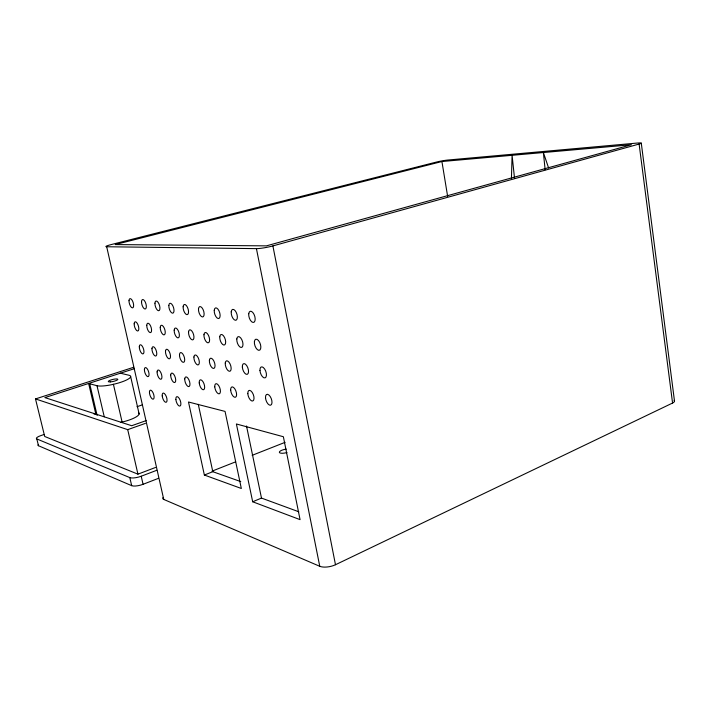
<?xml version="1.0" encoding="UTF-8"?>
<svg xmlns="http://www.w3.org/2000/svg" width="710" height="710" viewBox="0 0 710 710"><rect width="100%" height="100%" fill="white"/><g stroke="black" fill="none" stroke-linecap="round" stroke-linejoin="round"><path stroke-width="1.06" d="M511.431 178.423L512.087 155.312L514.501 178.015M162.874 497.701A9.15 2.938 -13.9 0 0 163.753 499.432L319.757 566.287A11.369 4.677 -11.4 0 0 335.484 564.734L672.565 403.04A9.55 2.849 -5.2 0 0 674.154 400.422M252.689 501.775L300.064 519.64L283.37 436.73L236.394 423.976L252.689 501.775L261.484 498.074L298.821 511.786M204.365 475.034L241.329 488.48L225.061 411.409L188.496 402.002L204.365 475.034L212.814 471.697L240.761 481.593M211.988 471.165L235.676 461.82M252.156 455.323L285.109 442.33M38.091 444.868A7.402 1.81 -14.6 0 0 38.491 445.729L131.678 485.667A8.706 2.618 -14.2 0 0 143.065 484.3L158.57 478.3M44.064 434.502L40.931 435.576A7.419 1.775 -14.5 0 0 36.822 438.94L129.815 477.608A8.715 2.565 -14.1 0 0 141.219 476.224L156.759 470.286M133.657 367.283L35.5 398.922L44.703 436.481L137.935 474.156L155.517 467.464M146.162 420.613L131.687 425.725L44.89 397.6L134.084 368.774M35.5 398.922L127.72 429.648L145.452 423.355M137.03 406.697L142.249 404.895M163.753 499.432L106.695 246.752L256.425 248.633A12.043 1.509 -11.1 0 0 272.889 245.917L639.115 144.05L672.565 403.04M441.922 161.525L115.224 244.577L266.419 245.864L631.385 144.733L441.922 161.525L447.664 196.537M120.46 422.432L125.102 421.305A18.025 4.384 -13.5 0 0 138.752 412.874M120.363 373.203L128.847 375.217A18.14 3.816 -13.2 0 1 116.431 383.577L111.754 384.687A18.14 3.816 -13.2 0 1 97.004 385.725L88.635 383.462L95.806 414.036M548.573 167.871L543.381 152.535L545.138 169.726M36.822 438.94L38.491 445.729M89.691 383.746L97.128 415.448M97.004 385.725L104.246 416.77M129.815 477.608L131.678 485.667M127.72 429.648L137.935 474.156M113.414 384.287L122.102 422.033M141.219 476.224L143.065 484.3M130.693 376.779L139.116 413.957M198.285 404.318L212.814 471.697M246.512 426L261.484 498.074M256.425 248.633L319.757 566.287M272.889 245.917L335.484 564.734M641.281 143.145L674.5 401.132M106.695 246.752A9.576 0.923 -11.8 0 1 111.293 244.551L436.748 161.987A7.925 0.63 -10.3 0 1 447.708 160.052L637.562 143.029A9.993 0.896 -9.3 0 1 639.115 144.05M286.973 452.536A5.884 1.81 -11.7 0 1 279.341 452.341A5.884 1.81 -11.7 0 1 286.219 449.128M93.826 413.841A16.712 3.914 -13.9 0 1 95.495 414.409M110.334 381.909A4.899 1.029 -13.2 0 0 117.824 379.459A4.899 1.029 -13.2 0 0 111.035 379.93A4.899 1.029 -13.2 0 0 110.334 381.909M134.181 323.795A4.793 1.935 72.9 0 0 137.518 330.993A4.793 1.935 72.9 0 0 137.793 324.363A4.793 1.935 72.9 0 0 134.181 323.795M144.396 369.413A4.757 1.908 71.9 0 0 147.733 376.628A4.757 1.908 71.9 0 0 148.044 370.256A4.757 1.908 71.9 0 0 144.396 369.413M129.007 300.703A4.819 1.953 73.4 0 0 132.353 307.883A4.819 1.953 73.4 0 0 132.601 301.129A4.819 1.953 73.4 0 0 129.007 300.703M149.446 391.938A4.739 1.89 71.5 0 0 152.774 399.171A4.739 1.89 71.5 0 0 153.112 392.923A4.739 1.89 71.5 0 0 149.446 391.938M157.105 371.871A4.855 1.988 71.8 0 0 160.531 379.255A4.855 1.988 71.8 0 0 160.913 372.75A4.855 1.988 71.8 0 0 157.105 371.871M162.226 395.931A4.837 1.97 71.3 0 0 166.167 402.277A4.837 1.97 71.3 0 0 165.474 394.858A4.837 1.97 71.3 0 0 162.226 395.931M151.958 348.672A4.881 2.006 72.3 0 0 155.392 356.038A4.881 2.006 72.3 0 0 155.747 349.409A4.881 2.006 72.3 0 0 151.958 348.672M146.766 325.269A4.899 2.023 72.8 0 0 150.209 332.626A4.899 2.023 72.8 0 0 150.538 325.863A4.899 2.023 72.8 0 0 146.766 325.269M141.53 301.67A4.926 2.041 73.4 0 0 144.973 309.019A4.926 2.041 73.4 0 0 145.293 302.114A4.926 2.041 73.4 0 0 141.53 301.67M170.702 374.986A4.97 2.077 71.6 0 0 174.234 382.539A4.97 2.077 71.6 0 0 174.678 375.909A4.97 2.077 71.6 0 0 170.702 374.986M175.876 399.57A4.952 2.059 71.1 0 0 179.949 406.067A4.952 2.059 71.1 0 0 179.284 398.496A4.952 2.059 71.1 0 0 175.876 399.57M165.492 351.264A4.988 2.094 72.2 0 0 169.033 358.816A4.988 2.094 72.2 0 0 169.459 352.036A4.988 2.094 72.2 0 0 165.492 351.264M154.949 303.214A5.041 2.13 73.3 0 0 158.499 310.731A5.041 2.13 73.3 0 0 158.88 303.676A5.041 2.13 73.3 0 0 154.949 303.214M160.247 327.345A5.014 2.112 72.7 0 0 163.788 334.88A5.014 2.112 72.7 0 0 164.196 327.967A5.014 2.112 72.7 0 0 160.247 327.345M174.181 330.159A5.13 2.21 72.6 0 0 177.837 337.871A5.13 2.21 72.6 0 0 178.316 330.816A5.13 2.21 72.6 0 0 174.181 330.159M184.751 378.847A5.085 2.174 71.4 0 0 188.39 386.586A5.085 2.174 71.4 0 0 188.913 379.814A5.085 2.174 71.4 0 0 184.751 378.847M179.488 354.609A5.103 2.192 72 0 0 183.136 362.331A5.103 2.192 72 0 0 183.641 355.417A5.103 2.192 72 0 0 179.488 354.609M168.829 305.486A5.156 2.228 73.2 0 0 172.486 313.19A5.156 2.228 73.2 0 0 172.938 305.983A5.156 2.228 73.2 0 0 168.829 305.486M183.136 306.764A5.272 2.334 73.1 0 0 186.907 314.645A5.272 2.334 73.1 0 0 187.449 307.27A5.272 2.334 73.1 0 0 183.136 306.764M188.549 332.005A5.245 2.316 72.5 0 0 192.321 339.895A5.245 2.316 72.5 0 0 192.88 332.688A5.245 2.316 72.5 0 0 188.549 332.005M193.919 357.015A5.227 2.299 71.8 0 0 197.682 364.922A5.227 2.299 71.8 0 0 198.259 357.867A5.227 2.299 71.8 0 0 193.919 357.015M199.235 382.938A5.201 2.272 71.2 0 0 203.61 389.71A5.201 2.272 71.2 0 0 202.98 381.705A5.201 2.272 71.2 0 0 199.235 382.938M198.489 308.877A5.405 2.458 72.9 0 0 202.385 316.953A5.405 2.458 72.9 0 0 203.016 309.418A5.405 2.458 72.9 0 0 198.489 308.877M203.965 334.721A5.378 2.432 72.3 0 0 207.852 342.815A5.378 2.432 72.3 0 0 208.509 335.439A5.378 2.432 72.3 0 0 203.965 334.721M209.388 360.325A5.352 2.414 71.6 0 0 213.275 368.428A5.352 2.414 71.6 0 0 213.95 361.212A5.352 2.414 71.6 0 0 209.388 360.325M214.757 386.852A5.325 2.387 71 0 0 219.292 393.802A5.325 2.387 71 0 0 218.698 385.61A5.325 2.387 71 0 0 214.757 386.852M225.265 362.961A5.485 2.529 71.4 0 0 229.277 371.277A5.485 2.529 71.4 0 0 230.049 363.902A5.485 2.529 71.4 0 0 225.265 362.961M219.78 336.744A5.502 2.556 72.1 0 0 223.801 345.042A5.502 2.556 72.1 0 0 224.555 337.498A5.502 2.556 72.1 0 0 219.78 336.744M214.243 310.27A5.538 2.574 72.8 0 0 218.272 318.55A5.538 2.574 72.8 0 0 218.999 310.838A5.538 2.574 72.8 0 0 214.243 310.27M230.679 390.127A5.458 2.503 70.7 0 0 235.383 397.263A5.458 2.503 70.7 0 0 234.833 388.885A5.458 2.503 70.7 0 0 230.679 390.127M231.229 311.788A5.68 2.716 72.7 0 0 235.4 320.29A5.68 2.716 72.7 0 0 236.226 312.382A5.68 2.716 72.7 0 0 231.229 311.788M242.341 367.061A5.627 2.662 71.2 0 0 247.24 374.33A5.627 2.662 71.2 0 0 246.716 365.606A5.627 2.662 71.2 0 0 242.341 367.061M247.826 393.668A5.6 2.636 70.5 0 0 252.716 400.999A5.6 2.636 70.5 0 0 252.219 392.417A5.6 2.636 70.5 0 0 247.826 393.668M236.82 338.936A5.653 2.689 71.9 0 0 240.983 347.456A5.653 2.689 71.9 0 0 241.844 339.726A5.653 2.689 71.9 0 0 236.82 338.936M259.958 370.398A5.769 2.796 70.9 0 0 265.061 377.862A5.769 2.796 70.9 0 0 264.59 368.934A5.769 2.796 70.9 0 0 259.958 370.398M248.748 313.722A5.822 2.858 72.5 0 0 253.071 322.455A5.822 2.858 72.5 0 0 254.02 314.352A5.822 2.858 72.5 0 0 248.748 313.722M265.505 397.671A5.751 2.769 70.1 0 0 270.59 405.206A5.751 2.769 70.1 0 0 270.146 396.42A5.751 2.769 70.1 0 0 265.505 397.671M254.402 341.563A5.795 2.831 71.7 0 0 258.715 350.314A5.795 2.831 71.7 0 0 259.691 342.397A5.795 2.831 71.7 0 0 254.402 341.563M139.311 346.693A4.775 1.917 72.4 0 0 142.648 353.908A4.775 1.917 72.4 0 0 142.941 347.403A4.775 1.917 72.4 0 0 139.311 346.693"/></g></svg>
